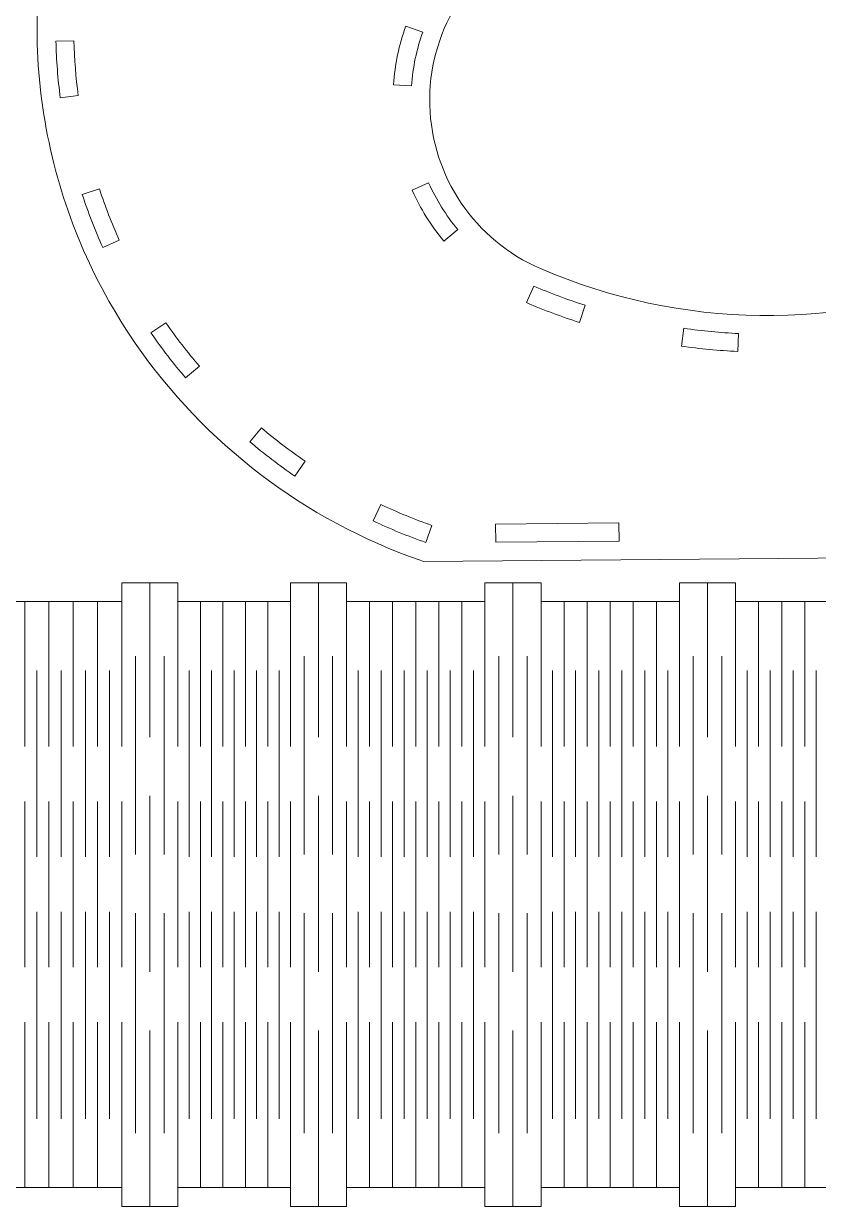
# Model space of a CAD drawing. Header units: millimetres. Extents: x -459 to 459, y -512 to 512.
# Drawn here: x 204.9 to 332.4, y -511.8 to -322.1 of the extents above; entities that cross this region are included whole.
import ezdxf

# ---------------------------------------------------------------- set-up
doc = ezdxf.new("R2010")
doc.units = ezdxf.units.MM
doc.header["$MEASUREMENT"] = 0
doc.layers.add('Camada 1', color=7, linetype='Continuous')

msp = doc.modelspace()

# ---------------------------------------------------------------- linework, layer by layer
at = {"layer": 'Camada 1', "color": 250, "lineweight": 20}
for points, knots in [([(409.9494, -382.9983), (409.9494, -382.9983), (419.3878, -407.0651), (419.3878, -407.0651), (419.3878, -407.0651), (419.3878, -407.0651), (459.4507, -406.7314), (459.4507, -406.7314), (459.4507, -406.7314), (459.4507, -406.7314), (458.4014, -280.7358), (458.4014, -280.7358), (458.4014, -280.7358), (458.4014, -280.7358), (417.8053, -281.0738), (417.8053, -281.0738), (417.8053, -281.0738), (417.8053, -281.0738), (417.4551, -283.6477), (417.4551, -283.6477), (417.4551, -283.6477), (416.0693, -293.8337), (413.2861, -303.799), (409.1931, -313.2289), (409.1931, -313.2289), (399.4175, -335.7508), (381.2881, -353.3094), (358.4696, -362.3608), (358.4696, -362.3608), (335.6518, -371.412), (310.4167, -371.0555), (287.8613, -361.3593), (287.8613, -361.3593), (277.3302, -356.8321), (270.3929, -346.5947), (270.0911, -335.1358), (270.0911, -335.1358), (269.7898, -323.6988), (276.1976, -313.0786), (286.456, -308.0129), (286.456, -308.0129), (298.4904, -302.0703), (311.1905, -297.5263), (324.2633, -294.4858), (324.2633, -294.4858), (324.2633, -294.4858), (363.2234, -285.4243), (363.2234, -285.4243), (363.2234, -285.4243), (379.3363, -281.6767), (395.0087, -276.1432), (409.9026, -268.9433), (409.9026, -268.9433), (438.0817, -255.321), (456.2401, -227.044), (456.903, -195.752), (456.903, -195.752), (457.5654, -164.4877), (440.5971, -135.4263), (413.0445, -120.636), (413.0445, -120.636), (366.46, -95.6292), (309.5877, -100.6839), (268.2036, -133.1255), (268.2036, -133.1255), (268.2036, -133.1255), (261.2526, -108.3715), (261.2526, -108.3715), (261.2526, -108.3715), (261.2526, -108.3715), (220.9607, -108.7071), (220.9607, -108.7071), (220.9607, -108.7071), (220.9607, -108.7071), (222.0099, -234.7027), (222.0099, -234.7027), (222.0099, -234.7027), (222.0099, -234.7027), (262.6309, -234.3645), (262.6309, -234.3645), (262.6309, -234.3645), (262.6309, -234.3645), (262.9599, -231.7628), (262.9599, -231.7628), (262.9599, -231.7628), (266.6883, -202.2806), (283.9078, -176.204), (309.5574, -161.1974), (309.5574, -161.1974), (332.0191, -148.0558), (359.7617, -147.1718), (383.0146, -158.8565), (383.0146, -158.8565), (394.4452, -164.6004), (400.9763, -176.9621), (399.2793, -189.6418), (399.2793, -189.6418), (397.5823, -202.3221), (388.0313, -212.5307), (375.4919, -215.0669), (375.4919, -215.0669), (361.4881, -217.8994), (347.4539, -220.5815), (333.3925, -223.1128), (333.3925, -223.1128), (333.3925, -223.1128), (294.0253, -230.1995), (294.0253, -230.1995), (294.0253, -230.1995), (278.6378, -232.9694), (263.8511, -238.4993), (250.4221, -246.5062), (250.4221, -246.5062), (229.299, -259.1007), (214.3408, -279.8912), (209.1134, -303.9221), (209.1134, -303.9221), (206.5284, -315.8055), (206.4121, -328.1123), (208.772, -340.0423), (208.772, -340.0423), (211.1324, -351.9741), (215.9226, -363.3033), (222.8381, -373.3093), (222.8381, -373.3093), (234.0073, -389.4699), (250.0272, -401.6715), (268.5747, -408.145), (268.5747, -408.145), (268.5747, -408.145), (269.0669, -408.3168), (269.0669, -408.3168), (269.0669, -408.3168), (269.0669, -408.3168), (364.0204, -407.5261), (364.0204, -407.5261), (364.0204, -407.5261), (364.0204, -407.5261), (364.4368, -407.3988), (364.4368, -407.3988), (364.4368, -407.3988), (381.0619, -402.3178), (396.534, -394.0164), (409.9494, -382.9983)], [0, 0, 0, 0, 0.02702703, 0.02702703, 0.02702703, 0.02702703, 0.05405405, 0.05405405, 0.05405405, 0.05405405, 0.08108108, 0.08108108, 0.08108108, 0.08108108, 0.10810811, 0.10810811, 0.10810811, 0.10810811, 0.13513514, 0.13513514, 0.13513514, 0.13513514, 0.16216216, 0.16216216, 0.16216216, 0.16216216, 0.18918919, 0.18918919, 0.18918919, 0.18918919, 0.21621622, 0.21621622, 0.21621622, 0.21621622, 0.24324324, 0.24324324, 0.24324324, 0.24324324, 0.27027027, 0.27027027, 0.27027027, 0.27027027, 0.2972973, 0.2972973, 0.2972973, 0.2972973, 0.32432432, 0.32432432, 0.32432432, 0.32432432, 0.35135135, 0.35135135, 0.35135135, 0.35135135, 0.37837838, 0.37837838, 0.37837838, 0.37837838, 0.40540541, 0.40540541, 0.40540541, 0.40540541, 0.43243243, 0.43243243, 0.43243243, 0.43243243, 0.45945946, 0.45945946, 0.45945946, 0.45945946, 0.48648649, 0.48648649, 0.48648649, 0.48648649, 0.51351351, 0.51351351, 0.51351351, 0.51351351, 0.54054054, 0.54054054, 0.54054054, 0.54054054, 0.56756757, 0.56756757, 0.56756757, 0.56756757, 0.59459459, 0.59459459, 0.59459459, 0.59459459, 0.62162162, 0.62162162, 0.62162162, 0.62162162, 0.64864865, 0.64864865, 0.64864865, 0.64864865, 0.67567568, 0.67567568, 0.67567568, 0.67567568, 0.7027027, 0.7027027, 0.7027027, 0.7027027, 0.72972973, 0.72972973, 0.72972973, 0.72972973, 0.75675676, 0.75675676, 0.75675676, 0.75675676, 0.78378378, 0.78378378, 0.78378378, 0.78378378, 0.81081081, 0.81081081, 0.81081081, 0.81081081, 0.83783784, 0.83783784, 0.83783784, 0.83783784, 0.86486486, 0.86486486, 0.86486486, 0.86486486, 0.89189189, 0.89189189, 0.89189189, 0.89189189, 0.91891892, 0.91891892, 0.91891892, 0.91891892, 0.94594595, 0.94594595, 0.94594595, 0.94594595, 1, 1, 1, 1]), ([(267.1632, -332.0628), (267.1632, -332.0628), (264.2692, -331.8655), (264.2692, -331.8655), (264.2692, -331.8655), (264.4968, -328.6579), (265.1631, -325.491), (266.2474, -322.4636), (266.2474, -322.4636), (266.2474, -322.4636), (268.975, -323.4492), (268.975, -323.4492), (268.975, -323.4492), (267.9922, -326.1943), (267.3741, -329.0888), (267.1632, -332.0628)], [0, 0, 0, 0, 0.2, 0.2, 0.2, 0.2, 0.4, 0.4, 0.4, 0.4, 0.6, 0.6, 0.6, 0.6, 1, 1, 1, 1]), ([(210.1099, -324.8843), (210.1099, -324.8843), (213.0079, -324.8174), (213.0079, -324.8174), (213.0079, -324.8174), (213.0792, -327.7551), (213.3069, -330.6886), (213.6895, -333.6022), (213.6895, -333.6022), (213.6895, -333.6022), (210.815, -333.9831), (210.815, -333.9831), (210.815, -333.9831), (210.4191, -330.9693), (210.1839, -327.9321), (210.1099, -324.8843)], [0, 0, 0, 0, 0.2, 0.2, 0.2, 0.2, 0.4, 0.4, 0.4, 0.4, 0.6, 0.6, 0.6, 0.6, 1, 1, 1, 1]), ([(214.3311, -349.466), (214.3311, -349.466), (217.0873, -348.5687), (217.0873, -348.5687), (217.0873, -348.5687), (218.0003, -351.3619), (219.0617, -354.1061), (220.2659, -356.7866), (220.2659, -356.7866), (220.2659, -356.7866), (217.6223, -357.978), (217.6223, -357.978), (217.6223, -357.978), (216.3723, -355.1948), (215.2745, -352.3533), (214.3311, -349.466)], [0, 0, 0, 0, 0.2, 0.2, 0.2, 0.2, 0.4, 0.4, 0.4, 0.4, 0.6, 0.6, 0.6, 0.6, 1, 1, 1, 1]), ([(274.579, -355.0837), (274.579, -355.0837), (272.3555, -356.9467), (272.3555, -356.9467), (272.3555, -356.9467), (270.2973, -354.476), (268.5837, -351.7306), (267.2682, -348.7963), (267.2682, -348.7963), (267.2682, -348.7963), (269.9176, -347.6175), (269.9176, -347.6175), (269.9176, -347.6175), (271.1259, -350.3091), (272.6958, -352.8212), (274.579, -355.0837)], [0, 0, 0, 0, 0.2, 0.2, 0.2, 0.2, 0.4, 0.4, 0.4, 0.4, 0.6, 0.6, 0.6, 0.6, 1, 1, 1, 1]), ([(295.0083, -367.2448), (295.0083, -367.2448), (294.1188, -370.0056), (294.1188, -370.0056), (294.1188, -370.0056), (291.2399, -369.0748), (288.4041, -368.0112), (285.6232, -366.819), (285.6232, -366.819), (285.6232, -366.819), (286.7689, -364.1538), (286.7689, -364.1538), (286.7689, -364.1538), (289.4934, -365.3216), (292.2428, -366.348), (295.0083, -367.2448)], [0, 0, 0, 0, 0.2, 0.2, 0.2, 0.2, 0.4, 0.4, 0.4, 0.4, 0.6, 0.6, 0.6, 0.6, 1, 1, 1, 1]), ([(225.3633, -371.6856), (225.3633, -371.6856), (227.7487, -370.037), (227.7487, -370.037), (227.7487, -370.037), (229.4221, -372.4522), (231.2179, -374.7822), (233.1273, -377.0154), (233.1273, -377.0154), (233.1273, -377.0154), (230.9259, -378.9019), (230.9259, -378.9019), (230.9259, -378.9019), (228.9574, -376.5998), (227.0999, -374.1923), (225.3633, -371.6856)], [0, 0, 0, 0, 0.2, 0.2, 0.2, 0.2, 0.4, 0.4, 0.4, 0.4, 0.6, 0.6, 0.6, 0.6, 1, 1, 1, 1]), ([(319.644, -371.7782), (319.644, -371.7782), (319.5042, -374.6547), (319.5042, -374.6547), (319.5042, -374.6547), (316.4822, -374.5048), (313.4674, -374.2154), (310.4721, -373.7876), (310.4721, -373.7876), (310.4721, -373.7876), (310.8826, -370.9333), (310.8826, -370.9333), (310.8826, -370.9333), (313.8037, -371.3515), (316.7269, -371.6343), (319.644, -371.7782)], [0, 0, 0, 0, 0.2, 0.2, 0.2, 0.2, 0.4, 0.4, 0.4, 0.4, 0.6, 0.6, 0.6, 0.6, 1, 1, 1, 1]), ([(241.2032, -389.1209), (241.2032, -389.1209), (243.0773, -386.9085), (243.0773, -386.9085), (243.0773, -386.9085), (245.3214, -388.8052), (247.6617, -390.5876), (250.0865, -392.2472), (250.0865, -392.2472), (250.0865, -392.2472), (248.4516, -394.6417), (248.4516, -394.6417), (248.4516, -394.6417), (245.9436, -392.9253), (243.5242, -391.0827), (241.2032, -389.1209)], [0, 0, 0, 0, 0.2, 0.2, 0.2, 0.2, 0.4, 0.4, 0.4, 0.4, 0.6, 0.6, 0.6, 0.6, 1, 1, 1, 1]), ([(261.034, -401.834), (261.034, -401.834), (262.2679, -399.2106), (262.2679, -399.2106), (262.2679, -399.2106), (264.9282, -400.458), (267.6516, -401.5701), (270.4246, -402.5416), (270.4246, -402.5416), (270.4246, -402.5416), (269.4692, -405.2792), (269.4692, -405.2792), (269.4692, -405.2792), (266.591, -404.2711), (263.7765, -403.1201), (261.034, -401.834)], [0, 0, 0, 0, 0.2, 0.2, 0.2, 0.2, 0.4, 0.4, 0.4, 0.4, 0.6, 0.6, 0.6, 0.6, 1, 1, 1, 1]), ([(280.6751, -405.2201), (280.6751, -405.2201), (280.6509, -402.3202), (280.6509, -402.3202), (280.6509, -402.3202), (280.6509, -402.3202), (300.4502, -402.1553), (300.4502, -402.1553), (300.4502, -402.1553), (300.4502, -402.1553), (300.4744, -405.0552), (300.4744, -405.0552), (300.4744, -405.0552), (300.4744, -405.0552), (280.6751, -405.2201), (280.6751, -405.2201)], [0, 0, 0, 0, 0.2, 0.2, 0.2, 0.2, 0.4, 0.4, 0.4, 0.4, 0.6, 0.6, 0.6, 0.6, 1, 1, 1, 1]), ([(341.3646, -511.7549), (341.3646, -511.7549), (350.3755, -511.7549), (350.3755, -511.7549), (350.3755, -511.7549), (350.3755, -511.7549), (350.3755, -508.7549), (350.3755, -508.7549), (350.3755, -508.7549), (350.3755, -508.7549), (372.5761, -508.7549), (372.5761, -508.7549), (372.5761, -508.7549), (372.5761, -508.7549), (372.5761, -511.7549), (372.5761, -511.7549), (372.5761, -511.7549), (372.5761, -511.7549), (381.5871, -511.7549), (381.5871, -511.7549), (381.5871, -511.7549), (381.5871, -511.7549), (381.5871, -508.7549), (381.5871, -508.7549), (381.5871, -508.7549), (381.5871, -508.7549), (399.6397, -508.7549), (399.6397, -508.7549), (399.6397, -508.7549), (399.6397, -508.7549), (399.6397, -511.7549), (399.6397, -511.7549), (399.6397, -511.7549), (399.6397, -511.7549), (408.6424, -511.7549), (408.6424, -511.7549), (408.6424, -511.7549), (408.6424, -511.7549), (408.6424, -508.7549), (408.6424, -508.7549), (408.6424, -508.7549), (408.6424, -508.7549), (419.281, -508.7549), (419.281, -508.7549), (419.281, -508.7549), (419.281, -508.7549), (419.281, -511.7549), (419.281, -511.7549), (419.281, -511.7549), (419.281, -511.7549), (428.2837, -511.7549), (428.2837, -511.7549), (428.2837, -511.7549), (428.2837, -511.7549), (428.2837, -508.7549), (428.2837, -508.7549), (428.2837, -508.7549), (428.2837, -508.7549), (438.9223, -508.7549), (438.9223, -508.7549), (438.9223, -508.7549), (438.9223, -508.7549), (438.9223, -511.7549), (438.9223, -511.7549), (438.9223, -511.7549), (438.9223, -511.7549), (447.925, -511.7549), (447.925, -511.7549), (447.925, -511.7549), (447.925, -511.7549), (447.925, -411.7549), (447.925, -411.7549), (447.925, -411.7549), (447.925, -411.7549), (438.9223, -411.7549), (438.9223, -411.7549), (438.9223, -411.7549), (438.9223, -411.7549), (438.9223, -414.7549), (438.9223, -414.7549), (438.9223, -414.7549), (438.9223, -414.7549), (428.2837, -414.7549), (428.2837, -414.7549), (428.2837, -414.7549), (428.2837, -414.7549), (428.2837, -411.7549), (428.2837, -411.7549), (428.2837, -411.7549), (428.2837, -411.7549), (419.281, -411.7549), (419.281, -411.7549), (419.281, -411.7549), (419.281, -411.7549), (419.281, -414.7549), (419.281, -414.7549), (419.281, -414.7549), (419.281, -414.7549), (408.6424, -414.7549), (408.6424, -414.7549), (408.6424, -414.7549), (408.6424, -414.7549), (408.6424, -411.7549), (408.6424, -411.7549), (408.6424, -411.7549), (408.6424, -411.7549), (399.6397, -411.7549), (399.6397, -411.7549), (399.6397, -411.7549), (399.6397, -411.7549), (399.6397, -414.7549), (399.6397, -414.7549), (399.6397, -414.7549), (399.6397, -414.7549), (381.5871, -414.7549), (381.5871, -414.7549), (381.5871, -414.7549), (381.5871, -414.7549), (381.5871, -411.7549), (381.5871, -411.7549), (381.5871, -411.7549), (381.5871, -411.7549), (372.5761, -411.7549), (372.5761, -411.7549), (372.5761, -411.7549), (372.5761, -411.7549), (372.5761, -414.7549), (372.5761, -414.7549), (372.5761, -414.7549), (372.5761, -414.7549), (350.3755, -414.7549), (350.3755, -414.7549), (350.3755, -414.7549), (350.3755, -414.7549), (350.3755, -411.7549), (350.3755, -411.7549), (350.3755, -411.7549), (350.3755, -411.7549), (341.3646, -411.7549), (341.3646, -411.7549), (341.3646, -411.7549), (341.3646, -411.7549), (341.3646, -414.7549), (341.3646, -414.7549), (341.3646, -414.7549), (341.3646, -414.7549), (319.164, -414.7549), (319.164, -414.7549), (319.164, -414.7549), (319.164, -414.7549), (319.164, -411.7549), (319.164, -411.7549), (319.164, -411.7549), (319.164, -411.7549), (310.1531, -411.7549), (310.1531, -411.7549), (310.1531, -411.7549), (310.1531, -411.7549), (310.1531, -414.7549), (310.1531, -414.7549), (310.1531, -414.7549), (310.1531, -414.7549), (287.9525, -414.7549), (287.9525, -414.7549), (287.9525, -414.7549), (287.9525, -414.7549), (287.9525, -411.7549), (287.9525, -411.7549), (287.9525, -411.7549), (287.9525, -411.7549), (278.9415, -411.7549), (278.9415, -411.7549), (278.9415, -411.7549), (278.9415, -411.7549), (278.9415, -414.7549), (278.9415, -414.7549), (278.9415, -414.7549), (278.9415, -414.7549), (256.7409, -414.7549), (256.7409, -414.7549), (256.7409, -414.7549), (256.7409, -414.7549), (256.7409, -411.7549), (256.7409, -411.7549), (256.7409, -411.7549), (256.7409, -411.7549), (247.73, -411.7549), (247.73, -411.7549), (247.73, -411.7549), (247.73, -411.7549), (247.73, -414.7549), (247.73, -414.7549), (247.73, -414.7549), (247.73, -414.7549), (229.6773, -414.7549), (229.6773, -414.7549), (229.6773, -414.7549), (229.6773, -414.7549), (229.6773, -411.7549), (229.6773, -411.7549), (229.6773, -411.7549), (229.6773, -411.7549), (220.6719, -411.7549), (220.6719, -411.7549), (220.6719, -411.7549), (220.6719, -411.7549), (220.6719, -414.7549), (220.6719, -414.7549), (220.6719, -414.7549), (220.6719, -414.7549), (201.2092, -414.7549), (201.2092, -414.7549), (201.2092, -414.7549), (201.2092, -414.7549), (201.2092, -411.7549), (201.2092, -411.7549), (201.2092, -411.7549), (201.2092, -411.7549), (192.2037, -411.7549), (192.2037, -411.7549), (192.2037, -411.7549), (192.2037, -411.7549), (192.2037, -414.7549), (192.2037, -414.7549), (192.2037, -414.7549), (192.2037, -414.7549), (172.741, -414.7549), (172.741, -414.7549), (172.741, -414.7549), (172.741, -414.7549), (172.741, -411.7549), (172.741, -411.7549), (172.741, -411.7549), (172.741, -411.7549), (163.7356, -411.7549), (163.7356, -411.7549), (163.7356, -411.7549), (163.7356, -411.7549), (163.7356, -414.7549), (163.7356, -414.7549), (163.7356, -414.7549), (163.7356, -414.7549), (144.2728, -414.7549), (144.2728, -414.7549), (144.2728, -414.7549), (144.2728, -414.7549), (144.2728, -411.7549), (144.2728, -411.7549), (144.2728, -411.7549), (144.2728, -411.7549), (135.2674, -411.7549), (135.2674, -411.7549), (135.2674, -411.7549), (135.2674, -411.7549), (135.2674, -414.7549), (135.2674, -414.7549), (135.2674, -414.7549), (135.2674, -414.7549), (115.8046, -414.7549), (115.8046, -414.7549), (115.8046, -414.7549), (115.8046, -414.7549), (115.8046, -411.7549), (115.8046, -411.7549), (115.8046, -411.7549), (115.8046, -411.7549), (106.7992, -411.7549), (106.7992, -411.7549), (106.7992, -411.7549), (106.7992, -411.7549), (106.7992, -414.7549), (106.7992, -414.7549), (106.7992, -414.7549), (106.7992, -414.7549), (87.3365, -414.7549), (87.3365, -414.7549), (87.3365, -414.7549), (87.3365, -414.7549), (87.3365, -411.7549), (87.3365, -411.7549), (87.3365, -411.7549), (87.3365, -411.7549), (78.331, -411.7549), (78.331, -411.7549), (78.331, -411.7549), (78.331, -411.7549), (78.331, -511.7549), (78.331, -511.7549), (78.331, -511.7549), (78.331, -511.7549), (87.3365, -511.7549), (87.3365, -511.7549), (87.3365, -511.7549), (87.3365, -511.7549), (87.3365, -508.7549), (87.3365, -508.7549), (87.3365, -508.7549), (87.3365, -508.7549), (106.7992, -508.7549), (106.7992, -508.7549), (106.7992, -508.7549), (106.7992, -508.7549), (106.7992, -511.7549), (106.7992, -511.7549), (106.7992, -511.7549), (106.7992, -511.7549), (115.8046, -511.7549), (115.8046, -511.7549), (115.8046, -511.7549), (115.8046, -511.7549), (115.8046, -508.7549), (115.8046, -508.7549), (115.8046, -508.7549), (115.8046, -508.7549), (135.2674, -508.7549), (135.2674, -508.7549), (135.2674, -508.7549), (135.2674, -508.7549), (135.2674, -511.7549), (135.2674, -511.7549), (135.2674, -511.7549), (135.2674, -511.7549), (144.2728, -511.7549), (144.2728, -511.7549), (144.2728, -511.7549), (144.2728, -511.7549), (144.2728, -508.7549), (144.2728, -508.7549), (144.2728, -508.7549), (144.2728, -508.7549), (163.7356, -508.7549), (163.7356, -508.7549), (163.7356, -508.7549), (163.7356, -508.7549), (163.7356, -511.7549), (163.7356, -511.7549), (163.7356, -511.7549), (163.7356, -511.7549), (172.741, -511.7549), (172.741, -511.7549), (172.741, -511.7549), (172.741, -511.7549), (172.741, -508.7549), (172.741, -508.7549), (172.741, -508.7549), (172.741, -508.7549), (192.2037, -508.7549), (192.2037, -508.7549), (192.2037, -508.7549), (192.2037, -508.7549), (192.2037, -511.7549), (192.2037, -511.7549), (192.2037, -511.7549), (192.2037, -511.7549), (201.2092, -511.7549), (201.2092, -511.7549), (201.2092, -511.7549), (201.2092, -511.7549), (201.2092, -508.7549), (201.2092, -508.7549), (201.2092, -508.7549), (201.2092, -508.7549), (220.6719, -508.7549), (220.6719, -508.7549), (220.6719, -508.7549), (220.6719, -508.7549), (220.6719, -511.7549), (220.6719, -511.7549), (220.6719, -511.7549), (220.6719, -511.7549), (229.6773, -511.7549), (229.6773, -511.7549), (229.6773, -511.7549), (229.6773, -511.7549), (229.6773, -508.7549), (229.6773, -508.7549), (229.6773, -508.7549), (229.6773, -508.7549), (247.73, -508.7549), (247.73, -508.7549), (247.73, -508.7549), (247.73, -508.7549), (247.73, -511.7549), (247.73, -511.7549), (247.73, -511.7549), (247.73, -511.7549), (256.7409, -511.7549), (256.7409, -511.7549), (256.7409, -511.7549), (256.7409, -511.7549), (256.7409, -508.7549), (256.7409, -508.7549), (256.7409, -508.7549), (256.7409, -508.7549), (278.9415, -508.7549), (278.9415, -508.7549), (278.9415, -508.7549), (278.9415, -508.7549), (278.9415, -511.7549), (278.9415, -511.7549), (278.9415, -511.7549), (278.9415, -511.7549), (287.9525, -511.7549), (287.9525, -511.7549), (287.9525, -511.7549), (287.9525, -511.7549), (287.9525, -508.7549), (287.9525, -508.7549), (287.9525, -508.7549), (287.9525, -508.7549), (310.1531, -508.7549), (310.1531, -508.7549), (310.1531, -508.7549), (310.1531, -508.7549), (310.1531, -511.7549), (310.1531, -511.7549), (310.1531, -511.7549), (310.1531, -511.7549), (319.164, -511.7549), (319.164, -511.7549), (319.164, -511.7549), (319.164, -511.7549), (319.164, -508.7549), (319.164, -508.7549), (319.164, -508.7549), (319.164, -508.7549), (341.3646, -508.7549), (341.3646, -508.7549), (341.3646, -508.7549), (341.3646, -508.7549), (341.3646, -511.7549), (341.3646, -511.7549)], [0, 0, 0, 0, 0.00917431, 0.00917431, 0.00917431, 0.00917431, 0.01834862, 0.01834862, 0.01834862, 0.01834862, 0.02752294, 0.02752294, 0.02752294, 0.02752294, 0.03669725, 0.03669725, 0.03669725, 0.03669725, 0.04587156, 0.04587156, 0.04587156, 0.04587156, 0.05504587, 0.05504587, 0.05504587, 0.05504587, 0.06422018, 0.06422018, 0.06422018, 0.06422018, 0.0733945, 0.0733945, 0.0733945, 0.0733945, 0.08256881, 0.08256881, 0.08256881, 0.08256881, 0.09174312, 0.09174312, 0.09174312, 0.09174312, 0.10091743, 0.10091743, 0.10091743, 0.10091743, 0.11009174, 0.11009174, 0.11009174, 0.11009174, 0.11926606, 0.11926606, 0.11926606, 0.11926606, 0.12844037, 0.12844037, 0.12844037, 0.12844037, 0.13761468, 0.13761468, 0.13761468, 0.13761468, 0.14678899, 0.14678899, 0.14678899, 0.14678899, 0.1559633, 0.1559633, 0.1559633, 0.1559633, 0.16513761, 0.16513761, 0.16513761, 0.16513761, 0.17431193, 0.17431193, 0.17431193, 0.17431193, 0.18348624, 0.18348624, 0.18348624, 0.18348624, 0.19266055, 0.19266055, 0.19266055, 0.19266055, 0.20183486, 0.20183486, 0.20183486, 0.20183486, 0.21100917, 0.21100917, 0.21100917, 0.21100917, 0.22018349, 0.22018349, 0.22018349, 0.22018349, 0.2293578, 0.2293578, 0.2293578, 0.2293578, 0.23853211, 0.23853211, 0.23853211, 0.23853211, 0.24770642, 0.24770642, 0.24770642, 0.24770642, 0.25688073, 0.25688073, 0.25688073, 0.25688073, 0.26605505, 0.26605505, 0.26605505, 0.26605505, 0.27522936, 0.27522936, 0.27522936, 0.27522936, 0.28440367, 0.28440367, 0.28440367, 0.28440367, 0.29357798, 0.29357798, 0.29357798, 0.29357798, 0.30275229, 0.30275229, 0.30275229, 0.30275229, 0.31192661, 0.31192661, 0.31192661, 0.31192661, 0.32110092, 0.32110092, 0.32110092, 0.32110092, 0.33027523, 0.33027523, 0.33027523, 0.33027523, 0.33944954, 0.33944954, 0.33944954, 0.33944954, 0.34862385, 0.34862385, 0.34862385, 0.34862385, 0.35779817, 0.35779817, 0.35779817, 0.35779817, 0.36697248, 0.36697248, 0.36697248, 0.36697248, 0.37614679, 0.37614679, 0.37614679, 0.37614679, 0.3853211, 0.3853211, 0.3853211, 0.3853211, 0.39449541, 0.39449541, 0.39449541, 0.39449541, 0.40366972, 0.40366972, 0.40366972, 0.40366972, 0.41284404, 0.41284404, 0.41284404, 0.41284404, 0.42201835, 0.42201835, 0.42201835, 0.42201835, 0.43119266, 0.43119266, 0.43119266, 0.43119266, 0.44036697, 0.44036697, 0.44036697, 0.44036697, 0.44954128, 0.44954128, 0.44954128, 0.44954128, 0.4587156, 0.4587156, 0.4587156, 0.4587156, 0.46788991, 0.46788991, 0.46788991, 0.46788991, 0.47706422, 0.47706422, 0.47706422, 0.47706422, 0.48623853, 0.48623853, 0.48623853, 0.48623853, 0.49541284, 0.49541284, 0.49541284, 0.49541284, 0.50458716, 0.50458716, 0.50458716, 0.50458716, 0.51376147, 0.51376147, 0.51376147, 0.51376147, 0.52293578, 0.52293578, 0.52293578, 0.52293578, 0.53211009, 0.53211009, 0.53211009, 0.53211009, 0.5412844, 0.5412844, 0.5412844, 0.5412844, 0.55045872, 0.55045872, 0.55045872, 0.55045872, 0.55963303, 0.55963303, 0.55963303, 0.55963303, 0.56880734, 0.56880734, 0.56880734, 0.56880734, 0.57798165, 0.57798165, 0.57798165, 0.57798165, 0.58715596, 0.58715596, 0.58715596, 0.58715596, 0.59633028, 0.59633028, 0.59633028, 0.59633028, 0.60550459, 0.60550459, 0.60550459, 0.60550459, 0.6146789, 0.6146789, 0.6146789, 0.6146789, 0.62385321, 0.62385321, 0.62385321, 0.62385321, 0.63302752, 0.63302752, 0.63302752, 0.63302752, 0.64220183, 0.64220183, 0.64220183, 0.64220183, 0.65137615, 0.65137615, 0.65137615, 0.65137615, 0.66055046, 0.66055046, 0.66055046, 0.66055046, 0.66972477, 0.66972477, 0.66972477, 0.66972477, 0.67889908, 0.67889908, 0.67889908, 0.67889908, 0.68807339, 0.68807339, 0.68807339, 0.68807339, 0.69724771, 0.69724771, 0.69724771, 0.69724771, 0.70642202, 0.70642202, 0.70642202, 0.70642202, 0.71559633, 0.71559633, 0.71559633, 0.71559633, 0.72477064, 0.72477064, 0.72477064, 0.72477064, 0.73394495, 0.73394495, 0.73394495, 0.73394495, 0.74311927, 0.74311927, 0.74311927, 0.74311927, 0.75229358, 0.75229358, 0.75229358, 0.75229358, 0.76146789, 0.76146789, 0.76146789, 0.76146789, 0.7706422, 0.7706422, 0.7706422, 0.7706422, 0.77981651, 0.77981651, 0.77981651, 0.77981651, 0.78899083, 0.78899083, 0.78899083, 0.78899083, 0.79816514, 0.79816514, 0.79816514, 0.79816514, 0.80733945, 0.80733945, 0.80733945, 0.80733945, 0.81651376, 0.81651376, 0.81651376, 0.81651376, 0.82568807, 0.82568807, 0.82568807, 0.82568807, 0.83486239, 0.83486239, 0.83486239, 0.83486239, 0.8440367, 0.8440367, 0.8440367, 0.8440367, 0.85321101, 0.85321101, 0.85321101, 0.85321101, 0.86238532, 0.86238532, 0.86238532, 0.86238532, 0.87155963, 0.87155963, 0.87155963, 0.87155963, 0.88073394, 0.88073394, 0.88073394, 0.88073394, 0.88990826, 0.88990826, 0.88990826, 0.88990826, 0.89908257, 0.89908257, 0.89908257, 0.89908257, 0.90825688, 0.90825688, 0.90825688, 0.90825688, 0.91743119, 0.91743119, 0.91743119, 0.91743119, 0.9266055, 0.9266055, 0.9266055, 0.9266055, 0.93577982, 0.93577982, 0.93577982, 0.93577982, 0.94495413, 0.94495413, 0.94495413, 0.94495413, 0.95412844, 0.95412844, 0.95412844, 0.95412844, 0.96330275, 0.96330275, 0.96330275, 0.96330275, 0.97247706, 0.97247706, 0.97247706, 0.97247706, 0.98165138, 0.98165138, 0.98165138, 0.98165138, 1, 1, 1, 1])]:
    msp.add_open_spline(points, degree=3, knots=knots, dxfattribs=at)
for points in [[(225.1747, -436.4905), (225.1747, -436.4905), (225.1747, -411.7549), (225.1747, -411.7549)], [(252.2354, -436.4905), (252.2354, -436.4905), (252.2354, -411.7549), (252.2354, -411.7549)], [(283.447, -436.4905), (283.447, -436.4905), (283.447, -411.7549), (283.447, -411.7549)], [(314.6585, -436.4905), (314.6585, -436.4905), (314.6585, -411.7549), (314.6585, -411.7549)], [(205.1028, -438.0064), (205.1028, -438.0064), (205.1028, -414.7549), (205.1028, -414.7549)], [(208.9949, -438.0064), (208.9949, -438.0064), (208.9949, -414.7549), (208.9949, -414.7549)], [(212.8873, -438.0064), (212.8873, -438.0064), (212.8873, -414.7549), (212.8873, -414.7549)], [(216.7794, -438.0064), (216.7794, -438.0064), (216.7794, -414.7549), (216.7794, -414.7549)], [(220.6718, -438.0064), (220.6718, -438.0064), (220.6718, -414.7549), (220.6718, -414.7549)], [(229.6786, -438.0064), (229.6786, -438.0064), (229.6786, -414.7549), (229.6786, -414.7549)], [(233.2889, -438.0064), (233.2889, -438.0064), (233.2889, -414.7549), (233.2889, -414.7549)], [(236.899, -438.0064), (236.899, -438.0064), (236.899, -414.7549), (236.899, -414.7549)], [(240.5094, -438.0064), (240.5094, -438.0064), (240.5094, -414.7549), (240.5094, -414.7549)], [(244.1195, -438.0064), (244.1195, -438.0064), (244.1195, -414.7549), (244.1195, -414.7549)], [(247.7298, -438.0064), (247.7298, -438.0064), (247.7298, -414.7549), (247.7298, -414.7549)], [(256.7393, -438.0064), (256.7393, -438.0064), (256.7393, -414.7549), (256.7393, -414.7549)], [(260.4397, -438.0064), (260.4397, -438.0064), (260.4397, -414.7549), (260.4397, -414.7549)], [(264.1399, -438.0064), (264.1399, -438.0064), (264.1399, -414.7549), (264.1399, -414.7549)], [(267.8404, -438.0064), (267.8404, -438.0064), (267.8404, -414.7549), (267.8404, -414.7549)], [(271.5406, -438.0064), (271.5406, -438.0064), (271.5406, -414.7549), (271.5406, -414.7549)], [(275.241, -438.0064), (275.241, -438.0064), (275.241, -414.7549), (275.241, -414.7549)], [(278.9413, -438.0064), (278.9413, -438.0064), (278.9413, -414.7549), (278.9413, -414.7549)], [(287.9509, -438.0064), (287.9509, -438.0064), (287.9509, -414.7549), (287.9509, -414.7549)], [(291.6513, -438.0064), (291.6513, -438.0064), (291.6513, -414.7549), (291.6513, -414.7549)], [(295.3515, -438.0064), (295.3515, -438.0064), (295.3515, -414.7549), (295.3515, -414.7549)], [(299.052, -438.0064), (299.052, -438.0064), (299.052, -414.7549), (299.052, -414.7549)], [(302.7522, -438.0064), (302.7522, -438.0064), (302.7522, -414.7549), (302.7522, -414.7549)], [(306.4526, -438.0064), (306.4526, -438.0064), (306.4526, -414.7549), (306.4526, -414.7549)], [(310.1529, -438.0064), (310.1529, -438.0064), (310.1529, -414.7549), (310.1529, -414.7549)], [(319.1624, -438.0064), (319.1624, -438.0064), (319.1624, -414.7549), (319.1624, -414.7549)], [(322.8628, -438.0064), (322.8628, -438.0064), (322.8628, -414.7549), (322.8628, -414.7549)], [(326.563, -438.0064), (326.563, -438.0064), (326.563, -414.7549), (326.563, -414.7549)], [(330.2635, -438.0064), (330.2635, -438.0064), (330.2635, -414.7549), (330.2635, -414.7549)], [(222.895, -455.3067), (222.895, -455.3067), (222.895, -423.515), (222.895, -423.515)], [(227.4545, -455.3067), (227.4545, -455.3067), (227.4545, -423.515), (227.4545, -423.515)], [(249.9557, -455.3067), (249.9557, -455.3067), (249.9557, -423.515), (249.9557, -423.515)], [(254.5152, -455.3067), (254.5152, -455.3067), (254.5152, -423.515), (254.5152, -423.515)], [(281.1673, -455.3067), (281.1673, -455.3067), (281.1673, -423.515), (281.1673, -423.515)], [(285.7268, -455.3067), (285.7268, -455.3067), (285.7268, -423.515), (285.7268, -423.515)], [(312.3788, -455.3067), (312.3788, -455.3067), (312.3788, -423.515), (312.3788, -423.515)], [(316.9383, -455.3067), (316.9383, -455.3067), (316.9383, -423.515), (316.9383, -423.515)], [(207.0488, -455.6936), (207.0488, -455.6936), (207.0488, -425.8094), (207.0488, -425.8094)], [(210.9409, -455.6936), (210.9409, -455.6936), (210.9409, -425.8094), (210.9409, -425.8094)], [(214.8333, -455.6936), (214.8333, -455.6936), (214.8333, -425.8094), (214.8333, -425.8094)], [(218.7257, -455.6936), (218.7257, -455.6936), (218.7257, -425.8094), (218.7257, -425.8094)], [(231.4837, -455.6936), (231.4837, -455.6936), (231.4837, -425.8094), (231.4837, -425.8094)], [(235.0939, -455.6936), (235.0939, -455.6936), (235.0939, -425.8094), (235.0939, -425.8094)], [(238.704, -455.6936), (238.704, -455.6936), (238.704, -425.8094), (238.704, -425.8094)], [(242.3144, -455.6936), (242.3144, -455.6936), (242.3144, -425.8094), (242.3144, -425.8094)], [(245.9247, -455.6936), (245.9247, -455.6936), (245.9247, -425.8094), (245.9247, -425.8094)], [(258.5895, -455.6936), (258.5895, -455.6936), (258.5895, -425.8094), (258.5895, -425.8094)], [(262.2898, -455.6936), (262.2898, -455.6936), (262.2898, -425.8094), (262.2898, -425.8094)], [(265.9899, -455.6936), (265.9899, -455.6936), (265.9899, -425.8094), (265.9899, -425.8094)], [(269.6904, -455.6936), (269.6904, -455.6936), (269.6904, -425.8094), (269.6904, -425.8094)], [(273.3908, -455.6936), (273.3908, -455.6936), (273.3908, -425.8094), (273.3908, -425.8094)], [(277.0911, -455.6936), (277.0911, -455.6936), (277.0911, -425.8094), (277.0911, -425.8094)], [(289.8011, -455.6936), (289.8011, -455.6936), (289.8011, -425.8094), (289.8011, -425.8094)], [(293.5014, -455.6936), (293.5014, -455.6936), (293.5014, -425.8094), (293.5014, -425.8094)], [(297.2015, -455.6936), (297.2015, -455.6936), (297.2015, -425.8094), (297.2015, -425.8094)], [(300.902, -455.6936), (300.902, -455.6936), (300.902, -425.8094), (300.902, -425.8094)], [(304.6024, -455.6936), (304.6024, -455.6936), (304.6024, -425.8094), (304.6024, -425.8094)], [(308.3027, -455.6936), (308.3027, -455.6936), (308.3027, -425.8094), (308.3027, -425.8094)], [(321.0126, -455.6936), (321.0126, -455.6936), (321.0126, -425.8094), (321.0126, -425.8094)], [(324.7129, -455.6936), (324.7129, -455.6936), (324.7129, -425.8094), (324.7129, -425.8094)], [(328.413, -455.6936), (328.413, -455.6936), (328.413, -425.8094), (328.413, -425.8094)], [(332.1135, -455.6936), (332.1135, -455.6936), (332.1135, -425.8094), (332.1135, -425.8094)], [(205.1028, -473.3807), (205.1028, -473.3807), (205.1028, -446.8501), (205.1028, -446.8501)], [(208.9949, -473.3807), (208.9949, -473.3807), (208.9949, -446.8501), (208.9949, -446.8501)], [(212.8873, -473.3807), (212.8873, -473.3807), (212.8873, -446.8501), (212.8873, -446.8501)], [(216.7794, -473.3807), (216.7794, -473.3807), (216.7794, -446.8501), (216.7794, -446.8501)], [(220.6718, -473.3807), (220.6718, -473.3807), (220.6718, -446.8501), (220.6718, -446.8501)], [(225.1747, -474.1228), (225.1747, -474.1228), (225.1747, -445.8987), (225.1747, -445.8987)], [(229.6786, -473.3807), (229.6786, -473.3807), (229.6786, -446.8501), (229.6786, -446.8501)], [(233.2889, -473.3807), (233.2889, -473.3807), (233.2889, -446.8501), (233.2889, -446.8501)], [(236.899, -473.3807), (236.899, -473.3807), (236.899, -446.8501), (236.899, -446.8501)], [(240.5094, -473.3807), (240.5094, -473.3807), (240.5094, -446.8501), (240.5094, -446.8501)], [(244.1195, -473.3807), (244.1195, -473.3807), (244.1195, -446.8501), (244.1195, -446.8501)], [(247.7298, -473.3807), (247.7298, -473.3807), (247.7298, -446.8501), (247.7298, -446.8501)], [(252.2354, -474.1228), (252.2354, -474.1228), (252.2354, -445.8987), (252.2354, -445.8987)], [(256.7393, -473.3807), (256.7393, -473.3807), (256.7393, -446.8501), (256.7393, -446.8501)], [(260.4397, -473.3807), (260.4397, -473.3807), (260.4397, -446.8501), (260.4397, -446.8501)], [(264.1399, -473.3807), (264.1399, -473.3807), (264.1399, -446.8501), (264.1399, -446.8501)], [(267.8404, -473.3807), (267.8404, -473.3807), (267.8404, -446.8501), (267.8404, -446.8501)], [(271.5406, -473.3807), (271.5406, -473.3807), (271.5406, -446.8501), (271.5406, -446.8501)], [(275.241, -473.3807), (275.241, -473.3807), (275.241, -446.8501), (275.241, -446.8501)], [(278.9413, -473.3807), (278.9413, -473.3807), (278.9413, -446.8501), (278.9413, -446.8501)], [(283.447, -474.1228), (283.447, -474.1228), (283.447, -445.8987), (283.447, -445.8987)], [(287.9509, -473.3807), (287.9509, -473.3807), (287.9509, -446.8501), (287.9509, -446.8501)], [(291.6513, -473.3807), (291.6513, -473.3807), (291.6513, -446.8501), (291.6513, -446.8501)], [(295.3515, -473.3807), (295.3515, -473.3807), (295.3515, -446.8501), (295.3515, -446.8501)], [(299.052, -473.3807), (299.052, -473.3807), (299.052, -446.8501), (299.052, -446.8501)], [(302.7522, -473.3807), (302.7522, -473.3807), (302.7522, -446.8501), (302.7522, -446.8501)], [(306.4526, -473.3807), (306.4526, -473.3807), (306.4526, -446.8501), (306.4526, -446.8501)], [(310.1529, -473.3807), (310.1529, -473.3807), (310.1529, -446.8501), (310.1529, -446.8501)], [(314.6585, -474.1228), (314.6585, -474.1228), (314.6585, -445.8987), (314.6585, -445.8987)], [(319.1624, -473.3807), (319.1624, -473.3807), (319.1624, -446.8501), (319.1624, -446.8501)], [(322.8628, -473.3807), (322.8628, -473.3807), (322.8628, -446.8501), (322.8628, -446.8501)], [(326.563, -473.3807), (326.563, -473.3807), (326.563, -446.8501), (326.563, -446.8501)], [(330.2635, -473.3807), (330.2635, -473.3807), (330.2635, -446.8501), (330.2635, -446.8501)], [(207.0488, -497.7004), (207.0488, -497.7004), (207.0488, -464.537), (207.0488, -464.537)], [(210.9409, -497.7004), (210.9409, -497.7004), (210.9409, -464.537), (210.9409, -464.537)], [(214.8333, -497.7004), (214.8333, -497.7004), (214.8333, -464.537), (214.8333, -464.537)], [(218.7257, -497.7004), (218.7257, -497.7004), (218.7257, -464.537), (218.7257, -464.537)], [(222.895, -499.9948), (222.895, -499.9948), (222.895, -464.7146), (222.895, -464.7146)], [(227.4545, -499.9948), (227.4545, -499.9948), (227.4545, -464.7146), (227.4545, -464.7146)], [(231.4837, -497.7004), (231.4837, -497.7004), (231.4837, -464.537), (231.4837, -464.537)], [(235.0939, -497.7004), (235.0939, -497.7004), (235.0939, -464.537), (235.0939, -464.537)], [(238.704, -497.7004), (238.704, -497.7004), (238.704, -464.537), (238.704, -464.537)], [(242.3144, -497.7004), (242.3144, -497.7004), (242.3144, -464.537), (242.3144, -464.537)], [(245.9247, -497.7004), (245.9247, -497.7004), (245.9247, -464.537), (245.9247, -464.537)], [(249.9557, -499.9948), (249.9557, -499.9948), (249.9557, -464.7146), (249.9557, -464.7146)], [(254.5152, -499.9948), (254.5152, -499.9948), (254.5152, -464.7146), (254.5152, -464.7146)], [(258.5895, -497.7004), (258.5895, -497.7004), (258.5895, -464.537), (258.5895, -464.537)], [(262.2898, -497.7004), (262.2898, -497.7004), (262.2898, -464.537), (262.2898, -464.537)], [(265.9899, -497.7004), (265.9899, -497.7004), (265.9899, -464.537), (265.9899, -464.537)], [(269.6904, -497.7004), (269.6904, -497.7004), (269.6904, -464.537), (269.6904, -464.537)], [(273.3908, -497.7004), (273.3908, -497.7004), (273.3908, -464.537), (273.3908, -464.537)], [(277.0911, -497.7004), (277.0911, -497.7004), (277.0911, -464.537), (277.0911, -464.537)], [(281.1673, -499.9948), (281.1673, -499.9948), (281.1673, -464.7146), (281.1673, -464.7146)], [(285.7268, -499.9948), (285.7268, -499.9948), (285.7268, -464.7146), (285.7268, -464.7146)], [(289.8011, -497.7004), (289.8011, -497.7004), (289.8011, -464.537), (289.8011, -464.537)], [(293.5014, -497.7004), (293.5014, -497.7004), (293.5014, -464.537), (293.5014, -464.537)], [(297.2015, -497.7004), (297.2015, -497.7004), (297.2015, -464.537), (297.2015, -464.537)], [(300.902, -497.7004), (300.902, -497.7004), (300.902, -464.537), (300.902, -464.537)], [(304.6024, -497.7004), (304.6024, -497.7004), (304.6024, -464.537), (304.6024, -464.537)], [(308.3027, -497.7004), (308.3027, -497.7004), (308.3027, -464.537), (308.3027, -464.537)], [(312.3788, -499.9948), (312.3788, -499.9948), (312.3788, -464.7146), (312.3788, -464.7146)], [(316.9383, -499.9948), (316.9383, -499.9948), (316.9383, -464.7146), (316.9383, -464.7146)], [(321.0126, -497.7004), (321.0126, -497.7004), (321.0126, -464.537), (321.0126, -464.537)], [(324.7129, -497.7004), (324.7129, -497.7004), (324.7129, -464.537), (324.7129, -464.537)], [(328.413, -497.7004), (328.413, -497.7004), (328.413, -464.537), (328.413, -464.537)], [(332.1135, -497.7004), (332.1135, -497.7004), (332.1135, -464.537), (332.1135, -464.537)], [(205.1028, -508.7549), (205.1028, -508.7549), (205.1028, -482.2242), (205.1028, -482.2242)], [(208.9949, -508.7549), (208.9949, -508.7549), (208.9949, -482.2242), (208.9949, -482.2242)], [(212.8873, -508.7549), (212.8873, -508.7549), (212.8873, -482.2242), (212.8873, -482.2242)], [(216.7794, -508.7549), (216.7794, -508.7549), (216.7794, -482.2242), (216.7794, -482.2242)], [(220.6718, -508.7549), (220.6718, -508.7549), (220.6718, -482.2242), (220.6718, -482.2242)], [(225.1747, -511.7549), (225.1747, -511.7549), (225.1747, -483.5308), (225.1747, -483.5308)], [(229.6786, -508.7549), (229.6786, -508.7549), (229.6786, -482.2242), (229.6786, -482.2242)], [(233.2889, -508.7549), (233.2889, -508.7549), (233.2889, -482.2242), (233.2889, -482.2242)], [(236.899, -508.7549), (236.899, -508.7549), (236.899, -482.2242), (236.899, -482.2242)], [(240.5094, -508.7549), (240.5094, -508.7549), (240.5094, -482.2242), (240.5094, -482.2242)], [(244.1195, -508.7549), (244.1195, -508.7549), (244.1195, -482.2242), (244.1195, -482.2242)], [(247.7298, -508.7549), (247.7298, -508.7549), (247.7298, -482.2242), (247.7298, -482.2242)], [(252.2354, -511.7549), (252.2354, -511.7549), (252.2354, -483.5308), (252.2354, -483.5308)], [(256.7393, -508.7549), (256.7393, -508.7549), (256.7393, -482.2242), (256.7393, -482.2242)], [(260.4397, -508.7549), (260.4397, -508.7549), (260.4397, -482.2242), (260.4397, -482.2242)], [(264.1399, -508.7549), (264.1399, -508.7549), (264.1399, -482.2242), (264.1399, -482.2242)], [(267.8404, -508.7549), (267.8404, -508.7549), (267.8404, -482.2242), (267.8404, -482.2242)], [(271.5406, -508.7549), (271.5406, -508.7549), (271.5406, -482.2242), (271.5406, -482.2242)], [(275.241, -508.7549), (275.241, -508.7549), (275.241, -482.2242), (275.241, -482.2242)], [(278.9413, -508.7549), (278.9413, -508.7549), (278.9413, -482.2242), (278.9413, -482.2242)], [(283.447, -511.7549), (283.447, -511.7549), (283.447, -483.5308), (283.447, -483.5308)], [(287.9509, -508.7549), (287.9509, -508.7549), (287.9509, -482.2242), (287.9509, -482.2242)], [(291.6513, -508.7549), (291.6513, -508.7549), (291.6513, -482.2242), (291.6513, -482.2242)], [(295.3515, -508.7549), (295.3515, -508.7549), (295.3515, -482.2242), (295.3515, -482.2242)], [(299.052, -508.7549), (299.052, -508.7549), (299.052, -482.2242), (299.052, -482.2242)], [(302.7522, -508.7549), (302.7522, -508.7549), (302.7522, -482.2242), (302.7522, -482.2242)], [(306.4526, -508.7549), (306.4526, -508.7549), (306.4526, -482.2242), (306.4526, -482.2242)], [(310.1529, -508.7549), (310.1529, -508.7549), (310.1529, -482.2242), (310.1529, -482.2242)], [(314.6585, -511.7549), (314.6585, -511.7549), (314.6585, -483.5308), (314.6585, -483.5308)], [(319.1624, -508.7549), (319.1624, -508.7549), (319.1624, -482.2242), (319.1624, -482.2242)], [(322.8628, -508.7549), (322.8628, -508.7549), (322.8628, -482.2242), (322.8628, -482.2242)], [(326.563, -508.7549), (326.563, -508.7549), (326.563, -482.2242), (326.563, -482.2242)], [(330.2635, -508.7549), (330.2635, -508.7549), (330.2635, -482.2242), (330.2635, -482.2242)]]:
    msp.add_open_spline(points, degree=3, dxfattribs=at)

doc.saveas('drawing.dxf')
